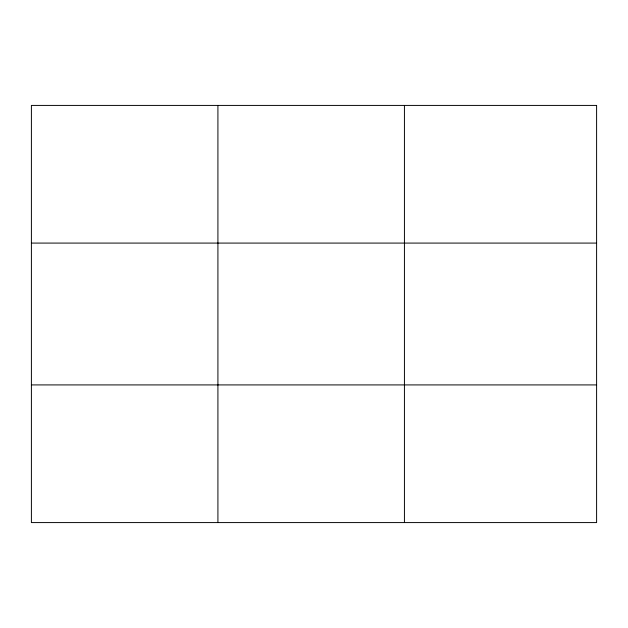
<?xml version="1.0" encoding="UTF-8"?>
<svg xmlns="http://www.w3.org/2000/svg" width="628" height="628" viewBox="0 0 628 628"><rect width="100%" height="100%" fill="white"/><g stroke="black" fill="none" stroke-linecap="round" stroke-linejoin="round"><path stroke-width="0.94" d="M31.4 243.083L596.6 243.083M31.4 384.917L596.6 384.917M404.432 105.418L404.432 522.582M217.916 105.418L217.916 522.582M596.6 105.418L596.6 522.582L31.4 522.582L31.4 105.418L596.6 105.418"/></g></svg>
